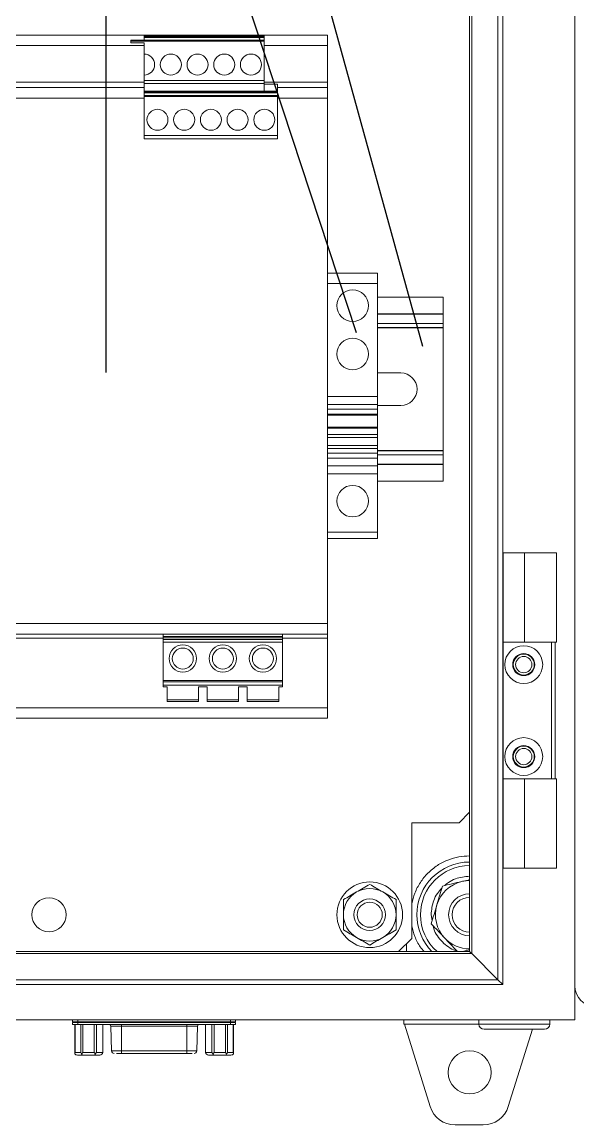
# Model space of a CAD drawing. Extents: x 4137 to 28680, y 2446 to 6814.
# Drawn here: x 5448.2 to 5553.9, y 2931.9 to 3141.8 of the extents above; entities that cross this region are included whole.
import ezdxf

# ---------------------------------------------------------------- set-up
doc = ezdxf.new("R2010")
doc.units = 0
doc.header["$LTSCALE"] = 0.5
doc.layers.get('0').update_dxf_attribs({"linetype": 'CONTINUOUS'})
doc.layers.add('DIM', color=5, linetype='CONTINUOUS')
doc.layers.add('VOL', color=2, linetype='CONTINUOUS')

msp = doc.modelspace()

# ---------------------------------------------------------------- linework, layer by layer
at = {"color": 7, "linetype": 'Continuous', "lineweight": 15}
for p, q in [((5553.33, 2951.94), (5553.33, 3251.94)), ((5539.64, 3245.25), (5539.64, 2958.64)), ((5553.33, 3245.44), (5553.33, 2958.44)), ((5538.71, 3244.33), (5538.71, 2959.56)), ((5533.33, 3238.94), (5533.33, 2964.94)), ((5533.72, 2964.55), (5533.72, 3239.34)), ((5471.42, 3139.34), (5446.33, 3139.34)), ((5468.88, 3138.34), (5471.42, 3138.34)), ((5468.88, 3138.14), (5468.88, 3138.34)), ((5468.88, 3138.34), (5494.28, 3138.34)), ((5468.88, 3138.34), (5468.88, 3138.34)), ((5494.28, 3138.14), (5468.88, 3138.14)), ((5468.88, 3137.83), (5468.88, 3138.14)), ((5471.42, 3137.83), (5468.88, 3137.83)), ((5471.42, 3138.34), (5471.42, 3139.34)), ((5471.42, 3139.34), (5494.28, 3139.34)), ((5471.42, 3139.14), (5494.28, 3139.14)), ((5471.42, 3138.94), (5494.28, 3138.94)), ((5494.28, 3138.84), (5471.42, 3138.84)), ((5494.28, 3138.36), (5471.42, 3138.36)), ((5471.42, 3137.34), (5471.42, 3137.83)), ((5494.28, 3139.34), (5494.28, 3138.34)), ((5494.28, 3139.34), (5506.33, 3139.34)), ((5494.28, 3138.34), (5494.28, 3138.14)), ((5494.28, 3138.34), (5494.28, 3138.34)), ((5494.28, 3137.83), (5494.28, 3138.14)), ((5494.28, 3137.83), (5494.28, 3137.34)), ((5506.33, 3139.34), (5506.33, 3137.34)), ((5446.33, 3137.34), (5471.42, 3137.34)), ((5471.42, 3137.34), (5471.42, 3130.34)), ((5494.28, 3137.34), (5506.33, 3137.34)), ((5494.28, 3137.34), (5494.28, 3130.34)), ((5506.33, 3137.34), (5506.33, 3130.34)), ((5471.42, 3130.34), (5446.33, 3130.34)), ((5446.33, 3129.34), (5471.42, 3129.34)), ((5471.42, 3130.71), (5494.28, 3130.71)), ((5471.42, 3130.34), (5471.42, 3129.34)), ((5471.42, 3130.11), (5494.28, 3130.11)), ((5471.42, 3127.82), (5471.42, 3129.34)), ((5494.28, 3130), (5494.28, 3130.34)), ((5506.33, 3130.34), (5494.28, 3130.34)), ((5494.28, 3130), (5496.82, 3130)), ((5494.28, 3128.64), (5494.28, 3130)), ((5496.82, 3129.34), (5496.82, 3130)), ((5496.82, 3129.34), (5496.82, 3127.82)), ((5506.33, 3129.34), (5496.82, 3129.34)), ((5506.33, 3130.34), (5506.33, 3129.34)), ((5506.33, 3127.34), (5506.33, 3129.34)), ((5446.33, 3127.34), (5471.42, 3127.34)), ((5471.42, 3128.64), (5496.82, 3128.64)), ((5496.82, 3128.44), (5471.42, 3128.44)), ((5496.82, 3128.34), (5471.42, 3128.34)), ((5471.42, 3127.86), (5496.82, 3127.86)), ((5496.82, 3127.84), (5471.42, 3127.84)), ((5471.42, 3127.82), (5471.42, 3127.64)), ((5496.82, 3127.64), (5471.42, 3127.64)), ((5471.42, 3120.21), (5471.42, 3127.64)), ((5496.82, 3127.64), (5496.82, 3127.82)), ((5496.82, 3127.64), (5496.82, 3120.21)), ((5506.33, 3127.34), (5496.82, 3127.34)), ((5506.33, 3027.34), (5506.33, 3127.34)), ((5496.82, 3120.21), (5471.42, 3120.21)), ((5471.42, 3119.95), (5471.42, 3120.21)), ((5471.42, 3119.61), (5471.42, 3119.95)), ((5496.82, 3119.61), (5471.42, 3119.61)), ((5496.82, 3120.21), (5496.82, 3119.95)), ((5496.82, 3119.95), (5496.82, 3119.61)), ((5506.33, 3094.04), (5515.83, 3094.04)), ((5515.83, 3092.04), (5515.83, 3094.04)), ((5506.33, 3092.04), (5515.83, 3092.04)), ((5515.83, 3070.54), (5515.83, 3092.04)), ((5528.33, 3089.44), (5515.83, 3089.44)), ((5528.33, 3089.44), (5528.33, 3086.24)), ((5528.33, 3086.24), (5528.33, 3084.44)), ((5528.33, 3084.44), (5515.83, 3084.44)), ((5515.83, 3083.66), (5515.83, 3082.64)), ((5528.33, 3084.44), (5528.33, 3083.64)), ((5528.33, 3083.64), (5528.33, 3060.24)), ((5520.23, 3075.04), (5515.83, 3075.04)), ((5515.83, 3070.54), (5506.33, 3070.54)), ((5515.83, 3069.04), (5515.83, 3070.54)), ((5506.33, 3069.04), (5515.83, 3069.04)), ((5506.33, 3068.14), (5515.83, 3068.14)), ((5515.83, 3068.14), (5515.83, 3069.04)), ((5515.83, 3068.84), (5520.23, 3068.84)), ((5515.83, 3067.22), (5515.83, 3068.14)), ((5515.83, 3067.22), (5506.33, 3067.22)), ((5515.83, 3066.99), (5506.33, 3066.99)), ((5515.83, 3067.22), (5515.83, 3066.99)), ((5515.83, 3064.69), (5515.83, 3066.99)), ((5506.33, 3064.69), (5515.83, 3064.69)), ((5506.33, 3064.54), (5515.83, 3064.54)), ((5506.33, 3064.54), (5515.83, 3064.54)), ((5515.83, 3064.69), (5515.83, 3064.54)), ((5515.83, 3063.34), (5515.83, 3064.54)), ((5515.83, 3063.34), (5506.33, 3063.34)), ((5515.83, 3062.74), (5506.33, 3062.74)), ((5515.83, 3062.74), (5506.33, 3062.74)), ((5515.83, 3062.74), (5515.83, 3063.34)), ((5515.83, 3061.22), (5515.83, 3062.74)), ((5515.83, 3061.22), (5506.33, 3061.22)), ((5506.33, 3061.21), (5515.83, 3061.21)), ((5515.83, 3060.66), (5506.33, 3060.66)), ((5515.83, 3059.74), (5506.33, 3059.74)), ((5515.83, 3061.21), (5515.83, 3061.22)), ((5515.83, 3060.66), (5515.83, 3061.21)), ((5515.83, 3059.74), (5515.83, 3060.66)), ((5515.83, 3058.84), (5515.83, 3059.74)), ((5528.33, 3060.24), (5528.33, 3059.44)), ((5515.83, 3058.84), (5506.33, 3058.84)), ((5528.33, 3059.44), (5515.83, 3059.44)), ((5515.83, 3057.34), (5515.83, 3058.84)), ((5528.33, 3059.44), (5528.33, 3057.64)), ((5528.33, 3057.64), (5528.33, 3054.44)), ((5506.33, 3057.34), (5515.83, 3057.34)), ((5506.33, 3055.84), (5515.83, 3055.84)), ((5515.83, 3055.84), (5515.83, 3057.34)), ((5515.83, 3044.74), (5515.83, 3055.84)), ((5528.33, 3054.44), (5515.83, 3054.44)), ((5506.33, 3044.74), (5515.83, 3044.74)), ((5506.33, 3043.54), (5515.83, 3043.54)), ((5515.83, 3043.54), (5515.83, 3044.74)), ((5539.71, 3040.79), (5539.64, 3040.79)), ((5539.71, 3023.79), (5539.71, 3040.79)), ((5539.71, 3040.79), (5543.77, 3040.79)), ((5543.77, 3040.79), (5543.77, 3023.79)), ((5543.77, 3040.79), (5549.88, 3040.79)), ((5549.88, 3023.79), (5549.88, 3040.79)), ((5446.33, 3027.34), (5506.33, 3027.34)), ((5506.33, 3025.34), (5506.33, 3027.34)), ((5446.33, 3025.34), (5506.33, 3025.34)), ((5475.07, 3025.34), (5475.07, 3024.88)), ((5475.07, 3024.88), (5497.73, 3024.88)), ((5475.07, 3024.88), (5475.07, 3024.66)), ((5497.73, 3024.66), (5475.07, 3024.66)), ((5475.07, 3024.66), (5475.07, 3024.29)), ((5475.07, 3024.29), (5497.73, 3024.29)), ((5475.07, 3024.29), (5475.07, 3023.79)), ((5497.73, 3025.34), (5497.73, 3024.88)), ((5497.73, 3024.88), (5497.73, 3024.66)), ((5497.73, 3024.29), (5497.73, 3024.66)), ((5497.73, 3023.79), (5497.73, 3024.29)), ((5506.33, 3025.34), (5506.33, 3024.54)), ((5506.33, 3011.34), (5506.33, 3024.54)), ((5497.73, 3023.79), (5475.07, 3023.79)), ((5475.07, 3023.79), (5475.07, 3016.54)), ((5497.73, 3023.79), (5497.73, 3016.54)), ((5539.64, 3023.79), (5539.71, 3023.79)), ((5543.77, 3023.79), (5539.71, 3023.79)), ((5539.73, 2997.79), (5539.73, 3023.79)), ((5543.77, 3023.79), (5549.88, 3023.79)), ((5548.93, 3023.79), (5548.93, 2997.79)), ((5549.63, 2997.79), (5549.63, 3023.79)), ((5475.07, 3016.54), (5497.73, 3016.54)), ((5475.07, 3016.54), (5475.07, 3016.24)), ((5475.07, 3016.24), (5497.73, 3016.24)), ((5475.07, 3016.24), (5475.07, 3015.64)), ((5497.73, 3016.24), (5497.73, 3016.54)), ((5497.73, 3016.24), (5497.73, 3015.64)), ((5475.07, 3015.64), (5497.73, 3015.64)), ((5475.07, 3015.64), (5475.07, 3015.34)), ((5475.07, 3015.34), (5475.78, 3015.34)), ((5475.78, 3015.34), (5475.78, 3012.84)), ((5481.78, 3015.34), (5483.4, 3015.34)), ((5481.78, 3012.84), (5481.78, 3015.34)), ((5483.4, 3015.34), (5483.4, 3012.84)), ((5489.4, 3015.34), (5491.02, 3015.34)), ((5489.4, 3012.84), (5489.4, 3015.34)), ((5491.02, 3015.34), (5491.02, 3012.84)), ((5497.02, 3015.34), (5497.73, 3015.34)), ((5497.02, 3012.84), (5497.02, 3015.34)), ((5497.73, 3015.34), (5497.73, 3015.64)), ((5475.78, 3012.84), (5481.78, 3012.84)), ((5475.78, 3012.84), (5475.78, 3012.54)), ((5481.78, 3012.54), (5475.78, 3012.54)), ((5481.78, 3012.54), (5481.78, 3012.84)), ((5483.4, 3012.84), (5489.4, 3012.84)), ((5483.4, 3012.84), (5483.4, 3012.54)), ((5489.4, 3012.54), (5483.4, 3012.54)), ((5489.4, 3012.54), (5489.4, 3012.84)), ((5491.02, 3012.84), (5497.02, 3012.84)), ((5491.02, 3012.84), (5491.02, 3012.54)), ((5497.02, 3012.54), (5491.02, 3012.54)), ((5497.02, 3012.54), (5497.02, 3012.84)), ((5446.33, 3011.34), (5506.33, 3011.34)), ((5506.33, 3009.34), (5506.33, 3011.34)), ((5446.33, 3009.34), (5506.33, 3009.34)), ((5539.64, 2997.79), (5539.71, 2997.79)), ((5539.71, 2980.79), (5539.71, 2997.79)), ((5539.71, 2997.79), (5543.77, 2997.79)), ((5543.77, 2997.79), (5543.77, 2980.79)), ((5549.88, 2997.79), (5543.77, 2997.79)), ((5549.88, 2980.79), (5549.88, 2997.79)), ((5533.33, 2991.44), (5531.33, 2989.44)), ((5531.33, 2989.44), (5522.33, 2989.44)), ((5522.33, 2989.44), (5522.33, 2967.44)), ((5539.64, 2980.79), (5539.71, 2980.79)), ((5539.71, 2980.79), (5543.77, 2980.79)), ((5543.77, 2980.79), (5549.88, 2980.79)), ((5522.33, 2967.44), (5519.83, 2964.94)), ((5521.33, 2964.94), (5521.33, 2966.44)), ((5365.94, 2964.55), (5533.72, 2964.55)), ((5533.33, 2964.94), (5366.33, 2964.94)), ((5533.33, 2965.27), (5531.97, 2964.94)), ((5538.71, 2959.56), (5533.72, 2964.55)), ((5538.71, 2959.56), (5360.95, 2959.56)), ((5538.71, 2959.56), (5539.64, 2958.64)), ((5539.64, 2958.64), (5360.03, 2958.64)), ((5353.33, 2951.94), (5553.33, 2951.94)), ((5457.83, 2951.54), (5457.83, 2951.94)), ((5457.83, 2951.54), (5458.83, 2951.54)), ((5457.83, 2951.04), (5457.83, 2951.44)), ((5458.83, 2951.44), (5457.83, 2951.44)), ((5458.83, 2951.04), (5457.83, 2951.04)), ((5458.23, 2951.04), (5458.23, 2945.49)), ((5458.29, 2951.04), (5458.29, 2945.74)), ((5458.83, 2951.54), (5458.83, 2951.94)), ((5458.83, 2951.54), (5487.83, 2951.54)), ((5458.83, 2951.04), (5458.83, 2951.44)), ((5487.83, 2951.44), (5458.83, 2951.44)), ((5487.83, 2951.04), (5458.83, 2951.04)), ((5459.33, 2951.54), (5459.33, 2951.44)), ((5459.36, 2945.74), (5459.36, 2951.04)), ((5459.79, 2951.04), (5459.79, 2945.74)), ((5461.91, 2945.74), (5461.91, 2951.04)), ((5462.33, 2951.44), (5462.33, 2951.54)), ((5462.34, 2951.04), (5462.34, 2945.74)), ((5463.55, 2951.04), (5463.55, 2945.74)), ((5465.11, 2950.75), (5465.23, 2946.03)), ((5465.9, 2951.54), (5465.9, 2951.44)), ((5467.1, 2950.75), (5467.1, 2951.04)), ((5467.1, 2950.75), (5479.56, 2950.75)), ((5467.1, 2946.03), (5467.1, 2950.75)), ((5479.56, 2951.04), (5479.56, 2950.75)), ((5479.56, 2950.75), (5479.56, 2946.03)), ((5480.76, 2951.44), (5480.76, 2951.54)), ((5481.43, 2946.03), (5481.55, 2950.75)), ((5483.11, 2951.04), (5483.11, 2945.74)), ((5484.32, 2945.74), (5484.32, 2951.04)), ((5484.33, 2951.54), (5484.33, 2951.44)), ((5484.75, 2951.04), (5484.75, 2945.74)), ((5486.87, 2945.74), (5486.87, 2951.04)), ((5487.31, 2951.04), (5487.31, 2945.74)), ((5487.33, 2951.44), (5487.33, 2951.54)), ((5487.83, 2951.54), (5487.83, 2951.94)), ((5487.83, 2951.54), (5488.83, 2951.54)), ((5487.83, 2951.44), (5487.83, 2951.04)), ((5488.83, 2951.44), (5487.83, 2951.44)), ((5488.83, 2951.04), (5487.83, 2951.04)), ((5488.37, 2945.74), (5488.37, 2951.04)), ((5488.44, 2945.49), (5488.44, 2951.04)), ((5488.83, 2951.54), (5488.83, 2951.94)), ((5488.83, 2951.04), (5488.83, 2951.44)), ((5520.83, 2951.94), (5520.83, 2951.12)), ((5520.83, 2951.12), (5520.92, 2951.12)), ((5520.92, 2951.12), (5535.08, 2951.12)), ((5520.92, 2951.12), (5525.81, 2935.45)), ((5535.08, 2951.94), (5535.08, 2951.14)), ((5548.58, 2951.14), (5548.58, 2951.94)), ((5540.68, 2935.45), (5545.27, 2950.14)), ((5459.36, 2945.74), (5458.29, 2945.74)), ((5458.73, 2945.24), (5459.79, 2945.24)), ((5459.54, 2945.49), (5459.79, 2945.74)), ((5461.91, 2945.74), (5459.79, 2945.74)), ((5459.79, 2945.24), (5461.91, 2945.24)), ((5461.91, 2945.24), (5462.97, 2945.24)), ((5463.55, 2945.74), (5462.34, 2945.74)), ((5465.75, 2945.54), (5465.74, 2945.54)), ((5466.18, 2945.54), (5467.1, 2945.54)), ((5467.1, 2946.03), (5479.56, 2946.03)), ((5467.1, 2945.54), (5467.1, 2946.03)), ((5467.1, 2945.54), (5479.56, 2945.54)), ((5479.56, 2946.03), (5479.56, 2945.54)), ((5479.56, 2945.54), (5480.48, 2945.54)), ((5480.92, 2945.54), (5480.91, 2945.54)), ((5484.32, 2945.74), (5483.11, 2945.74)), ((5483.69, 2945.24), (5484.75, 2945.24)), ((5486.87, 2945.74), (5484.75, 2945.74)), ((5484.75, 2945.24), (5486.87, 2945.24)), ((5486.87, 2945.24), (5487.94, 2945.24)), ((5488.37, 2945.74), (5487.31, 2945.74)), ((5530.59, 2931.94), (5535.91, 2931.94))]:
    msp.add_line(p, q, dxfattribs=at)
at = {"color": 8, "linetype": 'Continuous', "lineweight": 15}
for p, q in [((5475.07, 3024.54), (5446.33, 3024.54)), ((5506.33, 3024.54), (5497.73, 3024.54)), ((5526.21, 2970.82), (5525.99, 2971.94)), ((5465.11, 2950.75), (5467.1, 2950.75)), ((5467.1, 2951.44), (5467.1, 2951.54)), ((5479.56, 2951.44), (5479.56, 2951.54)), ((5479.56, 2950.75), (5481.55, 2950.75)), ((5535.08, 2951.14), (5548.58, 2951.14)), ((5465.23, 2946.03), (5467.1, 2946.03)), ((5479.56, 2946.03), (5481.43, 2946.03))]:
    msp.add_line(p, q, dxfattribs=at)
at = {"color": 7, "linetype": 'Continuous', "lineweight": 15, "flags": 128}
for points in [[(5533.33, 2978.44), (5532.67, 2978.41), (5531.84, 2978.27)], [(5533.33, 2964.94), (5533.38, 2964.9), (5533.51, 2964.77), (5533.72, 2964.55)], [(5461.91, 2945.74), (5462, 2945.66), (5462.08, 2945.57), (5462.16, 2945.49)], [(5484.5, 2945.49), (5484.58, 2945.57), (5484.67, 2945.66), (5484.75, 2945.74)], [(5486.87, 2945.74), (5486.96, 2945.66), (5487.05, 2945.57), (5487.12, 2945.49)]]:
    msp.add_lwpolyline(points, dxfattribs=at)
at = {"color": 7, "linetype": 'Continuous', "lineweight": 15}
for centre, radius in [((5476.5, 3133.71), 2), ((5481.58, 3133.71), 2), ((5486.66, 3133.71), 2), ((5491.74, 3133.71), 2), ((5473.96, 3123.21), 2), ((5479.04, 3123.21), 2), ((5484.12, 3123.21), 2), ((5489.2, 3123.21), 2), ((5494.28, 3123.21), 2), ((5478.78, 3020.69), 2.6), ((5478.78, 3020.69), 2), ((5486.4, 3020.69), 2.6), ((5486.4, 3020.69), 2), ((5494.02, 3020.69), 2.6), ((5494.02, 3020.69), 2), ((5543.63, 3019.54), 3.6), ((5543.63, 3019.54), 2.1), ((5543.63, 3019.54), 2), ((5543.63, 3019.54), 1.55), ((5543.63, 3002.04), 3.6), ((5543.63, 3002.04), 2.1), ((5543.63, 3002.04), 2), ((5543.63, 3002.04), 1.55), ((5514.33, 2971.94), 6.25), ((5453.33, 2971.94), 3.25), ((5514.33, 2971.94), 3), ((5514.33, 2971.94), 2.39), ((5533.33, 2941.94), 4.1)]:
    msp.add_circle(centre, radius, dxfattribs=at)
for centre, radius, start, end in [((5471.42, 3133.71), 2, 270, 90), ((5511.08, 3087.84), 3, 90, 270), ((5511.08, 3087.84), 3, 270, 90), ((5511.08, 3078.64), 3, 90, 270), ((5511.08, 3078.64), 3, 270, 90), ((5520.23, 3071.94), 3.1, 270, 90), ((5511.08, 3050.64), 3, 90, 270), ((5511.08, 3050.64), 3, 270, 90), ((5533.33, 2971.94), 6.5, 103.2983, 163.2983), ((5514.33, 2971.94), 5, 120, 180), ((5514.33, 2971.94), 5, 60, 120), ((5514.33, 2971.94), 5, 0, 60), ((5533.33, 2971.94), 4, 90, 180), ((5533.33, 2971.94), 6.5, 163.2983, 223.2983), ((5533.33, 2971.94), 3.31, 90, 180), ((5514.33, 2971.94), 5, 180, 240), ((5514.33, 2971.94), 5, 300, 0), ((5533.33, 2971.94), 4, 180, 270), ((5533.33, 2971.94), 3.31, 180, 270), ((5514.33, 2971.94), 5, 240, 300), ((5533.33, 2971.94), 6.5, 223.2983, 270), ((5557.33, 2958.44), 4, 180, 270), ((5464.81, 2950.74), 0.3, 1.5, 90), ((5481.85, 2950.74), 0.3, 90, 178.5), ((5536.08, 2951.14), 1, 180, 270), ((5547.58, 2951.14), 1, 270, 0), ((5465.73, 2946.04), 0.5, 181.5, 270), ((5480.93, 2946.04), 0.5, 270, 358.5), ((5530.59, 2936.94), 5, 197.354, 270), ((5535.91, 2936.94), 5, 270, 342.646)]:
    msp.add_arc(centre, radius, start, end, dxfattribs=at)
at = {"color": 8, "linetype": 'Continuous', "lineweight": 15}
for radius, start, end in [(10.03, 90, 180), (9.35, 90, 180), (10.03, 180, 224.2343), (9.35, 180, 228.4573)]:
    msp.add_arc((5533.33, 2971.94), radius, start, end, dxfattribs=at)
at = {"color": 7, "linetype": 'Continuous', "lineweight": 15}
for centre, major_axis, ratio, start_param, end_param in [((5458.73, 2945.74), (0.433, 0.433), 0.57735, 2.094395, 2.617994), ((5458.73, 2945.74), (0.577, 0), 0.866025, 3.665191, 4.712389), ((5459.79, 2945.74), (-0.433, 0.433), 0.57735, 1.047198, 1.570796), ((5459.79, 2945.74), (0, 0.5), 0.57735, 2.094395, 3.141593), ((5461.91, 2945.74), (0, 0.5), 0.57735, 3.141593, 4.18879), ((5461.91, 2945.74), (0.433, 0.433), 0.57735, 4.712389, 5.235988), ((5462.97, 2945.74), (-0.577, 0), 0.866025, 1.570796, 3.141593), ((5483.69, 2945.74), (0.577, 0), 0.866025, 3.141593, 4.712389), ((5484.75, 2945.74), (-0.433, 0.433), 0.57735, 1.047198, 1.570796), ((5484.75, 2945.74), (0, 0.5), 0.57735, 2.094395, 3.141593), ((5486.87, 2945.74), (0, 0.5), 0.57735, 3.141593, 4.18879), ((5486.87, 2945.74), (0.433, 0.433), 0.57735, 4.712389, 5.235988), ((5487.94, 2945.74), (-0.577, 0), 0.866025, 1.570796, 2.617994), ((5487.94, 2945.74), (0.433, -0.433), 0.57735, 0.523599, 1.047198)]:
    msp.add_ellipse(centre, major_axis=major_axis, ratio=ratio, start_param=start_param, end_param=end_param, dxfattribs=at)
at = {"color": 8, "linetype": 'Continuous', "lineweight": 15}
for points, knots in [([(5522.33, 2974.03), (5522.5, 2974.72), (5522.85, 2976.14), (5523.91, 2978.13), (5525.35, 2979.92), (5527.15, 2981.38), (5529.15, 2982.41), (5531.24, 2983.03), (5532.65, 2983.11), (5533.33, 2983.15)], [0, 0, 0, 0, 0.136921, 0.282998, 0.432176, 0.581354, 0.727432, 0.867679, 1, 1, 1, 1]), ([(5528.6, 2977.51), (5528.83, 2977.71), (5529.44, 2978.23), (5531, 2979.02), (5532.41, 2979.18), (5533.33, 2979.28)], [0, 0, 0, 0, 0.178601, 0.466041, 1, 1, 1, 1]), ([(5525.99, 2971.94), (5526.09, 2972.87), (5526.25, 2974.28), (5527.13, 2975.98), (5527.77, 2976.7), (5528.08, 2977.05)], [0, 0, 0, 0, 0.487749, 0.750312, 1, 1, 1, 1]), ([(5524.66, 2964.94), (5524.42, 2965.23), (5523.68, 2966.08), (5522.86, 2967.76), (5522.5, 2969.17), (5522.33, 2969.86)], [0, 0, 0, 0, 0.203966, 0.614862, 1, 1, 1, 1]), ([(5530.87, 2965.08), (5530.79, 2965.09), (5530.22, 2965.19), (5529.29, 2965.8), (5528.1, 2966.71), (5527.18, 2967.9), (5526.53, 2968.94), (5526.43, 2969.63), (5526.4, 2969.82)], [0, 0, 0, 0, 0.036058, 0.253093, 0.474734, 0.696375, 0.913409, 1, 1, 1, 1])]:
    msp.add_open_spline(points, degree=3, knots=knots, dxfattribs=at)
at = {"color": 7, "linetype": 'Continuous', "lineweight": 15}
for points, knots in [([(5528.18, 2977.41), (5528.78, 2977.55), (5529.97, 2977.83), (5531.21, 2978.12), (5531.84, 2978.27)], [0, 0, 0, 0, 0.495459, 1, 1, 1, 1]), ([(5531.84, 2978.27), (5531.92, 2978.29), (5532.43, 2978.41), (5532.92, 2978.53), (5533.33, 2978.62)], [0, 0, 0, 0, 0.171751, 1, 1, 1, 1]), ([(5527.11, 2973.81), (5527.13, 2973.9), (5527.5, 2975.11), (5527.85, 2976.3), (5528.18, 2977.41)], [0, 0, 0, 0, 0.070215, 1, 1, 1, 1]), ([(5526.03, 2970.22), (5526.2, 2970.8), (5526.56, 2971.98), (5526.92, 2973.2), (5527.11, 2973.81)], [0, 0, 0, 0, 0.495458, 1, 1, 1, 1]), ([(5528.6, 2967.49), (5528.37, 2967.73), (5527.5, 2968.66), (5526.65, 2969.56), (5526.03, 2970.22)], [0, 0, 0, 0, 0.268633, 1, 1, 1, 1]), ([(5531, 2964.94), (5530.84, 2965.11), (5530.06, 2965.94), (5529.25, 2966.8), (5528.6, 2967.49)], [0, 0, 0, 0, 0.201238, 1, 1, 1, 1]), ([(5547.58, 2950.14), (5547.58, 2950.14), (5546.98, 2950.14), (5544.82, 2950.14), (5543.36, 2950.14), (5540.31, 2950.14), (5538.84, 2950.14), (5536.69, 2950.14), (5536.08, 2950.14), (5536.08, 2950.14)], [0, 0, 0, 0, 0.25, 0.25, 0.5, 0.5, 0.75, 0.75, 1, 1, 1, 1]), ([(5466.18, 2945.54), (5466.21, 2945.54), (5466.31, 2945.54), (5466.53, 2945.54), (5466.81, 2945.54), (5467, 2945.54), (5467.1, 2945.54)], [0, 0, 0, 0, 0.125546, 0.416855, 0.708422, 1, 1, 1, 1]), ([(5479.56, 2945.54), (5479.66, 2945.54), (5479.86, 2945.54), (5480.14, 2945.54), (5480.38, 2945.54), (5480.5, 2945.54), (5480.55, 2945.54)], [0, 0, 0, 0, 0.266118, 0.531745, 0.797864, 1, 1, 1, 1])]:
    msp.add_open_spline(points, degree=3, knots=knots, dxfattribs=at)
for points in [[(5511.83, 2976.27), (5510.99, 2975.79), (5510.16, 2975.31), (5509.33, 2974.83)], [(5514.33, 2977.72), (5513.5, 2977.24), (5512.67, 2976.76), (5511.83, 2976.27)], [(5516.83, 2976.27), (5515.99, 2976.76), (5515.16, 2977.24), (5514.33, 2977.72)], [(5519.33, 2974.83), (5518.5, 2975.31), (5517.67, 2975.79), (5516.83, 2976.27)], [(5509.33, 2974.83), (5509.33, 2973.87), (5509.33, 2972.91), (5509.33, 2971.94)], [(5519.33, 2971.94), (5519.33, 2972.91), (5519.33, 2973.87), (5519.33, 2974.83)], [(5509.33, 2971.94), (5509.33, 2970.98), (5509.33, 2970.02), (5509.33, 2969.06)], [(5519.33, 2969.06), (5519.33, 2970.02), (5519.33, 2970.98), (5519.33, 2971.94)], [(5509.33, 2969.06), (5510.16, 2968.58), (5510.99, 2968.1), (5511.83, 2967.61)], [(5511.83, 2967.61), (5512.67, 2967.13), (5513.5, 2966.65), (5514.33, 2966.17)], [(5514.33, 2966.17), (5515.16, 2966.65), (5515.99, 2967.13), (5516.83, 2967.61)], [(5516.83, 2967.61), (5517.67, 2968.1), (5518.5, 2968.58), (5519.33, 2969.06)]]:
    msp.add_open_spline(points, degree=3, dxfattribs=at)
at = {"layer": 'DIM'}
for p, q in [((5464.16, 3282.98), (5464.16, 3075.14)), ((5511.8, 3082.68), (5485.91, 3161.57)), ((5524.41, 3080.08), (5506.74, 3144.26))]:
    msp.add_line(p, q, dxfattribs=at)
at = {"layer": 'VOL'}
for p, q in [((5528.33, 3086.24), (5515.83, 3086.24)), ((5528.33, 3083.64), (5515.83, 3083.64)), ((5528.33, 3060.24), (5515.83, 3060.24)), ((5528.33, 3057.64), (5515.83, 3057.64))]:
    msp.add_line(p, q, dxfattribs=at)

doc.saveas('drawing.dxf')
